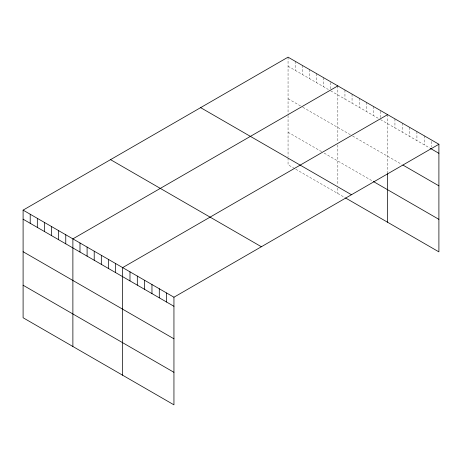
<?xml version="1.0" encoding="UTF-8"?>
<svg xmlns="http://www.w3.org/2000/svg" width="462" height="462" viewBox="0 0 462 462"><rect width="100%" height="100%" fill="white"/><g stroke="black" fill="none" stroke-linecap="round" stroke-linejoin="round"><path stroke-width="0.35" stroke-dasharray="2.31 1.73" d="M288.057 66.228L328.355 89.489M330.723 90.858L378.13 118.232M380.503 119.6L429.741 148.025M288.057 98.747L302.281 106.959M302.87 107.3L350.277 134.673M352.65 136.042L401.657 164.333M288.057 132.259L321.835 151.761M324.203 153.124L372.799 181.185M294.577 168.543L288.057 164.778L288.057 158.004M295.761 169.225L344.947 197.626M431.572 141.412L431.572 146.991M424.249 135.788L424.249 144.854M416.92 131.56L416.92 140.627M409.592 127.327L409.592 136.394M402.269 123.1L402.269 132.167M394.941 118.867L394.941 127.934M387.612 114.64L387.612 172.979M380.503 111.232L380.503 117.504M373.388 106.427L373.388 115.494M366.279 102.321L366.279 111.388M359.17 98.215L359.17 107.282M352.056 94.109L352.056 103.176M344.947 90.003L344.947 99.07M337.838 85.897L337.838 142.146M337.838 144.941L337.838 185.389M337.838 188.098L337.838 193.52M330.723 82.49L330.723 88.768M323.614 77.691L323.614 86.752M316.499 73.585L316.499 82.646M309.39 69.479L309.39 78.54M302.281 65.373L302.281 74.44M295.166 61.267L295.166 70.334M288.057 57.161L288.057 114.108M288.057 115.5L288.057 156.647"/><path stroke-width="0.69" d="M438.9 144.248L173.943 297.222L173.943 404.839L23.1 317.752L23.1 210.129L288.057 57.161L438.9 144.248L438.9 251.871L345.541 197.967M337.838 85.897L72.88 238.871L72.88 346.488M387.612 114.64L122.655 267.608L122.655 375.231M430.353 148.377L438.9 153.315M402.876 165.038L438.9 185.84M373.388 181.526L438.9 219.346M200.623 107.64L351.466 194.727M110.534 159.65L261.377 246.743M23.1 210.129L173.943 297.222M23.1 219.196L173.943 306.283M23.1 251.721L173.943 338.808M23.1 285.227L173.943 372.314M387.612 173.677L387.612 222.257M166.615 292.989L166.615 302.056M159.292 288.762L159.292 297.828M151.963 284.528L151.963 293.595M144.635 280.301L144.635 289.368M137.312 276.068L137.312 285.135M129.984 271.841L129.984 280.908M115.546 263.507L115.546 272.568M108.437 259.401L108.437 268.462M101.322 255.295L101.322 264.356M94.213 251.189L94.213 260.25M87.099 247.083L87.099 256.15M79.99 242.977L79.99 252.044M65.766 234.765L65.766 243.832M58.657 230.659L58.657 239.726M51.548 226.553L51.548 235.62M44.433 222.447L44.433 231.514M37.324 218.341L37.324 227.408M30.209 214.235L30.209 223.302"/></g></svg>
